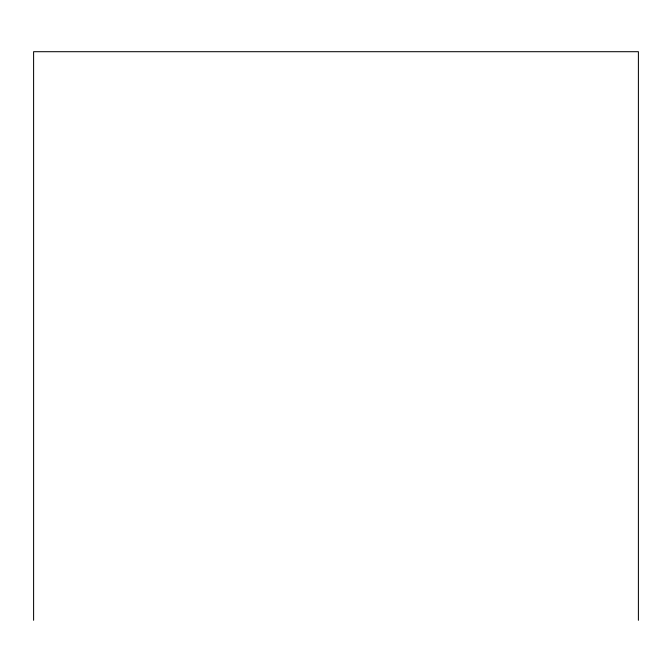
<?xml version="1.0" encoding="UTF-8"?>
<svg xmlns="http://www.w3.org/2000/svg" width="672" height="672" viewBox="0 0 672 672"><rect width="100%" height="100%" fill="white"/><g stroke="black" fill="none" stroke-linecap="round" stroke-linejoin="round"><path stroke-width="1.01" d="M638.4 620.298L638.4 51.702L33.6 51.702L33.6 620.298"/></g></svg>
